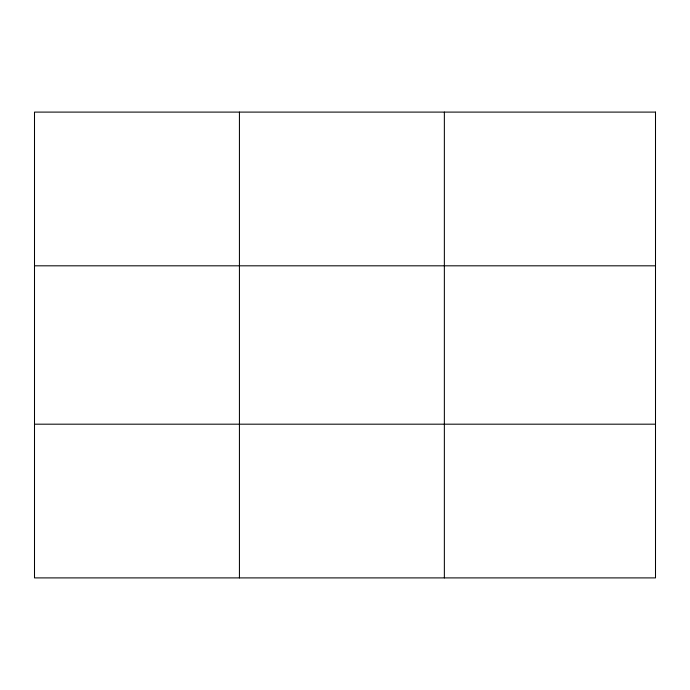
<?xml version="1.0" encoding="UTF-8"?>
<svg xmlns="http://www.w3.org/2000/svg" width="690" height="690" viewBox="0 0 690 690"><rect width="100%" height="100%" fill="white"/><g stroke="black" fill="none" stroke-linecap="round" stroke-linejoin="round"><path stroke-width="1.03" d="M239.43 577.901L239.43 112.099M444.36 577.901L444.36 112.099M34.5 265.814L655.5 265.814M34.5 424.186L655.5 424.186M655.5 112.099L655.5 577.901L34.5 577.901L34.5 112.099L655.5 112.099"/></g></svg>
